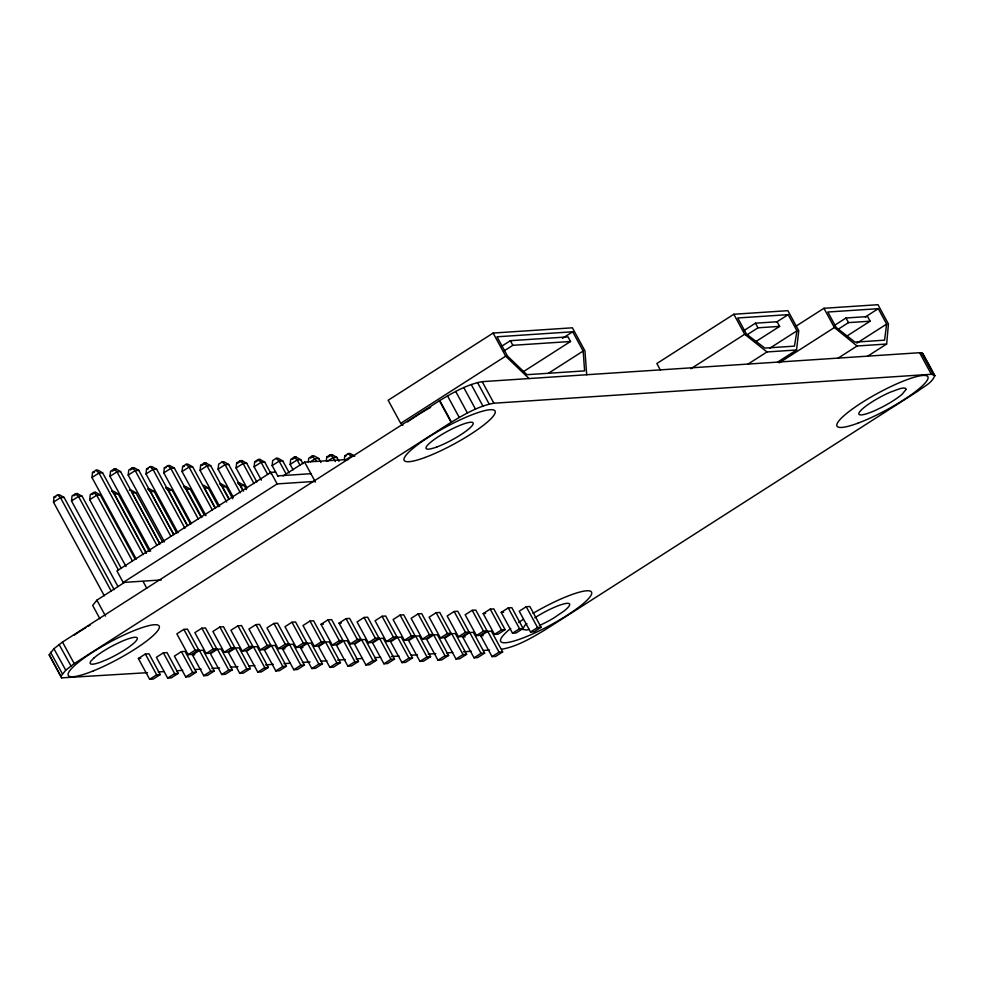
<?xml version="1.0" encoding="UTF-8"?>
<svg xmlns="http://www.w3.org/2000/svg" width="984" height="984" viewBox="0 0 984 984"><rect width="100%" height="100%" fill="white"/><g stroke="black" fill="none" stroke-linecap="round" stroke-linejoin="round"><path stroke-width="1.48" d="M867.716 356.147L886.645 344.031L888.441 323.97L877.986 304.708L823.928 308.287L795.699 326.356M104.292 595.75L53.48 502.147L54.034 497.117L57.539 494.878L59.335 494.755L64.083 497.424L114.169 589.687M117.957 586.538L71.5 500.954L72.053 495.924L75.559 493.685L77.355 493.562L82.102 496.243L121.303 568.444M136.247 559.072L91.967 477.511L92.521 472.48L96.026 470.241L97.822 470.118L102.57 472.787L146.124 553.02M126.014 566.563L89.716 499.712L90.27 494.681L93.775 492.443L95.571 492.32L100.319 494.989L135.165 559.17M150.638 551.2L109.987 476.317L110.54 471.287L114.046 469.048L115.841 468.925L120.589 471.607L159.789 543.808M164.5 541.926L128.203 475.075L128.756 470.044L132.262 467.806L134.058 467.683L138.805 470.352L173.651 534.533M177.956 532.774L146.013 473.944L146.579 468.913L150.072 466.674L151.88 466.551L156.616 469.22L187.108 525.382M191.388 523.673L163.799 472.861L164.353 467.831L167.858 465.592L169.654 465.469L174.402 468.138L201.265 517.609M206.013 515.69L182.052 471.557L182.606 466.527L186.111 464.288L187.907 464.165L192.655 466.846L215.164 508.298M219.666 506.477L200.072 470.364L200.625 465.334L204.131 463.095L205.927 462.984L210.674 465.653L228.817 499.085M233.331 497.264L218.091 469.183L218.645 464.153L222.138 461.914L223.946 461.791L228.682 464.46L242.482 489.872M246.996 488.052L236.098 467.99L236.664 462.96L240.157 460.721L241.966 460.598L246.701 463.267L256.873 481.988M261.375 480.167L254.118 466.797L254.684 461.767L258.177 459.528L259.985 459.405L264.721 462.086L271.252 474.116M277.943 476.305L272.137 465.604L272.691 460.573L276.197 458.335L277.992 458.224L282.74 460.893L289.271 472.923M293.06 469.774L290.157 464.423L290.71 459.393L294.216 457.154L296.012 457.031L300.76 459.7L302.937 463.71M308.312 461.976L308.73 458.2L312.236 455.961L314.031 455.838L318.779 458.507L320.956 462.517M326.331 460.783L326.749 457.007L330.243 454.768L332.051 454.645L336.786 457.326L338.963 461.336M344.351 459.589L344.769 455.813L348.262 453.575L350.07 453.464L354.806 456.133M777.606 362.112L796.536 349.997L798.762 330.698L787.889 310.673L733.818 314.253L656.845 363.526L660.473 370.205M886.633 324.08L884.554 340.181L854.998 342.137L836.179 327.426L827.815 312.014L878.281 308.681L886.633 324.08L856.904 343.121M796.954 330.821L794.445 346.134L764.888 348.09L746.499 334.154L737.717 317.98L788.172 314.646L796.954 330.821L769.796 348.201M147.477 672.675L61.672 677.853L49.2 654.827L53.899 648.739L62.496 642.048L439.774 400.525C453.034 392.641 466.822 384.461 482.185 381.657L919.609 352.715L923.054 353.883L934.763 375.457C932.401 382.997 923.57 386.601 917.752 391.251L544.226 630.375C530.966 638.259 517.178 646.426 501.815 649.243M60.922 676.328L65.743 670.178L74.206 663.622L451.484 422.087C464.743 414.202 478.531 406.023 493.894 403.219L931.319 374.277L934.763 375.457M125.029 582.048L96.887 600.166L92.693 605.455L99.901 618.739M53.48 502.147L60.479 497.67L64.083 497.424M91.967 477.511L98.966 473.033L102.57 472.787M73.861 495.813L77.355 493.562M112.348 471.164L115.841 468.925M71.5 500.954L78.499 496.477L82.102 496.243M109.987 476.317L116.985 471.84L120.589 471.607M92.078 494.558L95.571 492.32M130.565 469.921L132.889 468.433M89.716 499.712L96.715 495.235L100.319 494.989M128.203 475.075L135.202 470.598L138.805 470.352M146.013 473.944L153.012 469.454L156.616 469.22M163.799 472.861L170.798 468.384L174.402 468.138M182.052 471.557L189.051 467.08L192.655 466.846M205.927 462.984L202.433 465.223L200.625 465.334M200.072 470.364L207.07 465.887L210.674 465.653M218.091 469.183L225.078 464.694L228.682 464.46M239.629 462.099L241.966 460.598M236.098 467.99L243.097 463.513L246.701 463.267M257.648 460.906L259.985 459.405M254.118 466.797L261.117 462.32L264.721 462.086M272.137 465.604L279.136 461.127L282.74 460.893M275.606 472.049L270.871 472.357L116.924 570.917L123.197 582.466L161.179 579.945M292.519 459.27L296.012 457.031M586.698 374.732L584.963 350.919L572.417 327.807L493.132 333.059L388.163 400.254L400.709 423.354L402.837 425.396M290.157 464.423L297.156 459.934L300.76 459.7M310.538 458.077L312.863 456.588M283.084 475.899L304.61 462.123L348.557 459.454M310.501 461.742L315.175 458.753L318.779 458.507M123.197 582.466L277.144 483.907L315.052 481.397M332.051 454.645L328.545 456.896L326.749 457.007M501.397 346.417L510.352 340.698L568.014 336.885L570.523 341.497L523.217 371.78M327.352 461.299L333.182 457.56L336.786 457.326M503.906 351.042L512.861 345.31L570.523 341.497M400.709 423.354L505.678 356.159L529.035 378.557M345.372 460.106L351.202 456.367L353.613 456.207M562.479 338.324L572.713 331.78L583.168 351.03L584.607 370.882L526.944 374.695L507.486 356.048L497.031 336.786L572.713 331.78M548.654 373.133L583.168 351.03M138.363 658.493L145.361 654.016L148.965 653.782L160.257 674.569L153.258 679.046L149.654 679.292L138.363 658.493L140.774 658.333M183.848 629.379L176.849 633.856L188.141 654.655L191.745 654.409L198.743 649.932L187.452 629.133L183.848 629.379L195.139 650.166L198.743 649.932M163.381 652.822L156.382 657.3L167.674 678.099L171.278 677.853L178.276 673.376L166.985 652.589L163.381 652.822L174.672 673.622L178.276 673.376M201.868 628.186L194.869 632.663L206.16 653.462L209.764 653.216L216.763 648.739L205.472 627.94L201.868 628.186L213.159 648.973L216.763 648.739M181.4 651.629L174.414 656.107L185.693 676.906L189.309 676.672L196.296 672.183L185.004 651.396L181.4 651.629L192.692 672.429L196.296 672.183M219.887 626.992L212.901 631.47L224.18 652.269L227.796 652.023L234.782 647.546L223.491 626.759L219.887 626.992L231.178 647.792L234.782 647.546M149.654 679.292L156.653 674.815L160.257 674.569M188.141 654.655L195.139 650.166M192.433 654.913L199.432 650.436L203.036 650.203L214.315 670.99L207.329 675.479L203.725 675.713L192.433 654.913L194.832 654.754M237.919 625.799L230.92 630.277L242.212 651.076L245.815 650.83L252.814 646.353L241.523 625.566L237.919 625.799L249.198 646.599L252.814 646.353M167.674 678.099L174.672 673.622M206.16 653.462L213.159 648.973M217.452 649.243L210.453 653.72L221.744 674.52L225.348 674.286L232.347 669.796L221.056 649.01L217.452 649.243L228.743 670.043L232.347 669.796M255.938 624.606L248.94 629.083L260.231 649.883L263.835 649.649L270.834 645.16L259.542 624.373L255.938 624.606L267.23 645.406L270.834 645.16M185.693 676.906L192.692 672.429M224.18 652.269L231.178 647.792M235.471 648.05L228.472 652.54L239.764 673.327L243.368 673.093L250.367 668.616L239.075 647.816L235.471 648.05L246.763 668.849L250.367 668.616M273.958 623.413L266.959 627.89L278.251 648.69L281.855 648.456L288.853 643.966L277.562 623.179L273.958 623.413L285.249 644.212L288.853 643.966M203.725 675.713L210.711 671.236L214.315 670.99M242.212 651.076L249.198 646.599M743.842 330.636L755.478 323.183L777.102 321.756L779.611 326.381L755.048 342.1M253.491 646.857L246.492 651.346L257.783 672.134L261.387 671.9L268.386 667.423L257.095 646.623L253.491 646.857L264.782 667.656L268.386 667.423M291.977 622.22L284.979 626.697L296.27 647.497L299.874 647.263L306.873 642.786L295.581 621.986L291.977 622.22L303.269 643.019L306.873 642.786M690.817 368.766L744.691 334.277L766.979 351.94L796.536 349.997M746.352 335.261L757.987 327.807L779.611 326.381M221.744 674.52L228.743 670.043M260.231 649.883L267.23 645.406M776.536 322.088L788.172 314.646M271.51 645.664L264.512 650.153L275.803 670.94L279.407 670.707L286.405 666.229L275.114 645.43L271.51 645.664L282.802 666.463L286.405 666.229M309.997 621.027L302.998 625.516L314.29 646.304L317.893 646.07L324.892 641.593L313.601 620.793L309.997 621.027L321.288 641.826L324.892 641.593M239.764 673.327L246.763 668.849M278.251 648.69L285.249 644.212M282.531 648.96L289.53 644.483L293.134 644.237L304.425 665.036L297.426 669.514L293.822 669.747L282.531 648.96L284.93 648.8M321.018 624.323L328.016 619.834L331.62 619.6L342.912 640.399L335.913 644.877L332.309 645.11L321.018 624.323L323.416 624.163M257.783 672.134L264.782 667.656M296.27 647.497L303.269 643.019M300.55 647.767L307.549 643.29L311.153 643.044L322.444 663.843L315.446 668.321L311.842 668.554L300.55 647.767L302.961 647.607M339.037 623.13L346.036 618.653L349.64 618.407L360.931 639.206L353.933 643.684L350.329 643.917L339.037 623.13L341.448 622.97M748.061 364.068L766.979 351.94M275.803 670.94L282.802 666.463M314.29 646.304L321.288 641.826M325.569 642.097L318.57 646.574L329.861 667.373L333.465 667.127L340.464 662.65L329.173 641.851L325.569 642.097L336.86 662.884L340.464 662.65M364.055 617.46L357.057 621.937L368.348 642.724L371.952 642.49L378.951 638.013L367.659 617.214L364.055 617.46L375.347 638.247L378.951 638.013M293.822 669.747L300.821 665.27L304.425 665.036M332.309 645.11L339.308 640.633L342.912 640.399M834.358 325.446L845.994 317.992L867.617 316.565L870.127 321.19L846.855 336.085M343.588 640.904L336.589 645.381L347.881 666.18L351.485 665.934L358.483 661.457L347.192 640.658L343.588 640.904L354.88 661.691L358.483 661.457M382.075 616.267L375.076 620.744L386.368 641.543L389.971 641.297L396.97 636.82L385.679 616.021L382.075 616.267L393.366 637.054L396.97 636.82M779.217 362.862L834.383 327.537L857.089 345.987L886.645 344.031M838.159 329.246L848.503 322.617L870.127 321.19M311.842 668.554L318.841 664.077L322.444 663.843M350.329 643.917L357.327 639.44L360.931 639.206M865.342 316.959L878.281 308.681M361.608 639.711L354.609 644.188L365.9 664.987L369.504 664.741L376.503 660.264L365.212 639.477L361.608 639.711L372.899 660.51L376.503 660.264M400.094 615.074L393.096 619.551L404.387 640.35L407.991 640.104L414.99 635.627L403.698 614.828L400.094 615.074L411.386 635.861L414.99 635.627M329.861 667.373L336.86 662.884M368.348 642.724L375.347 638.247M379.627 638.518L372.641 642.995L383.92 663.794L387.524 663.548L394.522 659.071L383.231 638.284L379.627 638.518L390.919 659.317L394.522 659.071M418.114 613.881L411.127 618.358L422.407 639.157L426.011 638.911L433.009 634.434L421.718 613.635L418.114 613.881L429.405 634.668L433.009 634.434M347.881 666.18L354.88 661.691M386.368 641.543L393.366 637.054M397.659 637.324L390.66 641.802L401.952 662.601L405.556 662.367L412.542 657.878L401.263 637.091L397.659 637.324L408.938 658.124L412.542 657.878M436.146 612.688L429.147 617.165L440.438 637.964L444.042 637.718L451.029 633.241L439.75 612.454L436.146 612.688L447.425 633.487L451.029 633.241M838.159 358.102L857.089 345.987M365.9 664.987L372.899 660.51M404.387 640.35L411.386 635.861M415.678 636.131L408.68 640.609L419.971 661.408L423.575 661.174L430.574 656.685L419.282 635.898L415.678 636.131L426.97 656.931L430.574 656.685M454.165 611.495L447.166 615.972L458.458 636.771L462.062 636.525L469.061 632.048L457.769 611.261L454.165 611.495L465.457 632.294L469.061 632.048M383.92 663.794L390.919 659.317M422.407 639.157L429.405 634.668M433.698 634.938L426.699 639.416L437.991 660.215L441.595 659.981L448.593 655.492L437.302 634.705L433.698 634.938L444.989 655.738L448.593 655.492M472.185 610.301L465.186 614.779L476.477 635.578L480.081 635.344L487.08 630.855L475.789 610.068L472.185 610.301L483.476 631.101L487.08 630.855M401.952 662.601L408.938 658.124M440.438 637.964L447.425 633.487M451.717 633.745L444.719 638.235L456.01 659.022L459.614 658.788L466.613 654.311L455.321 633.511L451.717 633.745L463.009 654.544L466.613 654.311M483.206 613.586L490.204 609.108L493.808 608.875L505.099 629.662L498.101 634.151L494.497 634.385L483.206 613.586L485.604 613.426M419.971 661.408L426.97 656.931M458.458 636.771L465.457 632.294M462.738 637.042L469.737 632.552L473.341 632.318L484.632 653.118L477.634 657.595L474.03 657.829L462.738 637.042L465.137 636.882M501.225 612.392L508.224 607.915L511.828 607.682L523.119 628.481L516.12 632.958L512.516 633.192L501.225 612.392L503.623 612.245M437.991 660.215L444.989 655.738M476.477 635.578L483.476 631.101M480.758 635.849L487.757 631.359L491.36 631.125L502.652 651.925L495.653 656.402L492.049 656.635L480.758 635.849L483.156 635.689M526.243 606.722L519.245 611.212L530.536 631.999L534.14 631.765L541.139 627.288L529.847 606.488L526.243 606.722L537.535 627.521L541.139 627.288M456.01 659.022L463.009 654.544M494.497 634.385L501.496 629.908L505.099 629.662M474.03 657.829L481.028 653.351L484.632 653.118M512.516 633.192L519.515 628.714L523.119 628.481M492.049 656.635L499.048 652.158L502.652 651.925M530.536 631.999L537.535 627.521M85.817 627.706L79.384 631.666A51.697 9.422 -28.5 0 0 74.403 635.024M88.117 626.291L90.417 624.877M277.697 475.899L310.993 473.685M92.521 472.48L94.329 472.357M146.579 468.913L148.375 468.79M164.353 467.831L166.161 467.707M182.606 466.527L184.414 466.404M236.664 462.96L238.46 462.837M254.684 461.767L256.48 461.656M344.769 455.813L346.565 455.703M111.586 491.311L113.394 491.188L118.129 493.857L149.347 551.36M219.69 484.165L221.498 484.054L226.234 486.723L232.765 498.753M129.371 490.229L131.167 490.106L135.915 492.775L162.778 542.258M54.034 497.117L55.842 496.994M112.57 492.234L114.525 494.103L118.129 493.857M135.915 492.775L132.311 493.021L159.9 543.832M147.625 488.925L150.564 491.717L154.168 491.483L176.677 532.934M172.188 490.29L167.44 487.621L165.644 487.732L168.584 490.524L172.188 490.29L190.33 523.722M190.195 489.097L185.459 486.428L183.651 486.551L186.591 489.343L190.195 489.097L203.995 514.509M218.387 506.625L208.214 487.904L204.611 488.15L215.508 508.199M220.674 485.1L222.63 486.957L226.234 486.723M244.253 485.53L239.506 482.861L237.71 482.984L240.65 485.764L244.253 485.53L246.43 489.54M158.215 671.974L164.353 671.568M176.616 670.756L182.753 670.35M195.029 669.538L201.167 669.132M211.904 668.419L219.567 667.915M230.305 667.201L237.98 666.697M248.718 665.984L254.856 665.578M265.594 664.864L273.257 664.36M283.995 663.646L290.132 663.241M302.408 662.429L310.071 661.924M320.809 661.211L326.946 660.805M337.684 660.104L345.359 659.587M356.097 658.886L362.223 658.481M374.498 657.669L380.636 657.263M391.374 656.549L399.049 656.045M411.312 655.233L417.45 654.827M428.188 654.114L435.863 653.61M446.601 652.896L452.726 652.49M463.464 651.777L471.139 651.273M483.415 650.461L489.552 650.055M203.479 485.235L208.214 487.904M149.42 488.814L154.168 491.483M348.262 453.575L351.202 456.367M330.243 454.768L333.182 457.56L335.359 461.57M312.236 455.961L316.627 461.422M294.216 457.154L297.156 459.934L300.058 465.284M276.197 458.335L279.136 461.127L286.393 474.497M258.177 459.528L261.117 462.32L267.648 474.349M240.157 460.721L243.097 463.513L253.995 483.562M222.138 461.914L225.078 464.694L240.33 492.775M204.131 463.095L207.07 465.887L226.664 501.988M186.111 464.288L189.051 467.08L212.286 509.872M167.858 465.592L170.798 468.384L198.387 519.195M150.072 466.674L153.012 469.454L184.955 528.297M132.262 467.806L135.202 470.598L170.773 536.108M114.046 469.048L116.985 471.84L156.911 545.382M96.026 470.241L98.966 473.033L143.246 554.595M93.775 492.443L96.715 495.235L132.286 560.745M75.559 493.685L78.499 496.477L118.424 570.019M57.539 494.878L60.479 497.67L111.29 591.261M59.101 644.545L70.996 665.971M49.2 654.827L61.672 677.853M53.899 648.739L65.743 670.178M50.528 652.244L62.312 673.708M922.279 353.022L934.8 376.072M921.541 352.789L933.25 374.351M919.609 352.715L931.319 374.277M845.994 317.992L848.503 322.617M823.928 308.287L834.383 327.537M755.478 323.183L757.987 327.807M733.818 314.253L744.691 334.277M510.352 340.698L512.861 345.31M493.132 333.059L505.678 356.159M482.185 381.657L493.894 403.219M477.498 382.505L489.208 404.08M471.225 384.523L482.935 406.097M463.784 387.573L475.493 409.135M455.703 391.435L467.412 412.997M447.511 395.851L459.221 417.413M439.774 400.525L451.484 422.087M439.418 400.759L451.127 422.321M508.224 607.915L519.515 628.714M490.204 609.108L501.496 629.908M487.757 631.359L499.048 652.158M469.737 632.552L481.028 653.351M304.61 462.123L315.421 482.012M270.871 472.357L277.144 483.907M346.036 618.653L357.327 639.44M328.016 619.834L339.308 640.633M240.65 485.764L243.552 491.114M222.63 486.957L229.161 498.986M307.549 643.29L318.841 664.077M289.53 644.483L300.821 665.27M186.591 489.343L201.843 517.412M168.584 490.524L187.452 525.296M150.564 491.717L173.799 534.509M114.525 494.103L146.468 552.934M199.432 650.436L210.711 671.236M143.147 581.569L146.751 588.198M145.361 654.016L156.653 674.815M96.887 600.166L105.534 616.095M62.496 642.048L74.206 663.622M923.054 353.883L923.09 354.511M534.816 617.78A26.74 4.871 -28.5 0 1 564.435 603.758A26.74 4.871 -28.5 0 1 564.041 611.015L553.98 617.866A26.74 4.871 -28.5 0 1 539.392 625.541M529.257 629.391A26.74 4.871 -28.5 0 1 526.625 630.006L522.553 629.44L524.779 625.467A26.74 4.871 -28.5 0 1 526.87 623.548M407.573 421.927A51.697 9.422 -28.5 0 1 430.66 407.364M533.045 613.327A51.697 9.422 -28.5 0 1 591.716 593.426A51.697 9.422 -28.5 0 1 529.995 635.111A51.697 9.422 -28.5 0 1 510.745 628.395M518.617 622.528A51.697 9.422 -28.5 0 1 523.303 619.366M906.03 389.479L902.205 394.178A26.74 4.871 -28.5 0 1 881.123 407.622L875.071 410.512A26.74 4.871 -28.5 0 1 860.016 411.361A26.74 4.871 -28.5 0 1 889.831 392.358L900.053 388.606L903.533 387.979L905.563 388.286L906.03 389.479M93.874 658.062L91.241 660.731A26.74 4.871 -28.5 0 0 100.958 662.011L106.543 659.723A26.74 4.871 -28.5 0 0 136.222 640.719A26.74 4.871 -28.5 0 0 120.934 641.728L114.87 644.618A26.74 4.871 -28.5 0 0 93.874 658.062M436.847 446.97A26.74 4.871 -28.5 0 0 473.206 423.698A26.74 4.871 -28.5 0 0 438.803 436.404A26.74 4.871 -28.5 0 0 436.847 446.97M93.443 670.83A51.697 9.422 -28.5 0 0 159.297 626.365A51.697 9.422 -28.5 0 0 88.462 654.975A51.697 9.422 -28.5 0 0 93.443 670.83M424.928 457.511A51.697 9.422 -28.5 0 0 495.223 412.505A51.697 9.422 -28.5 0 0 428.716 437.081A51.697 9.422 -28.5 0 0 424.928 457.511M857.753 423.243A51.697 9.422 -28.5 0 0 928.047 378.237A51.697 9.422 -28.5 0 0 861.541 402.813A51.697 9.422 -28.5 0 0 857.753 423.243"/></g></svg>
